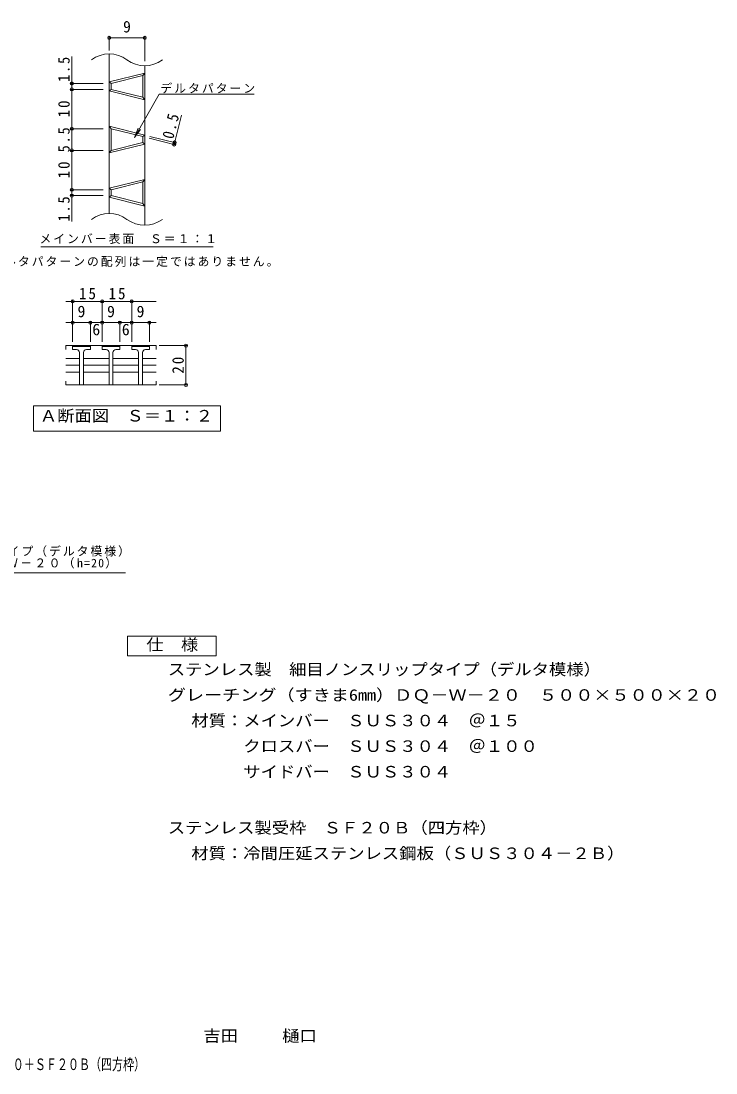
# Model space of a CAD drawing. Units: millimetres at full size, sheet at 1:10, with parts at other scales. Extents: x -1338 to 1844, y -1376 to 1297.
# Drawn here: x 79 to 1844, y -1376 to 1297 of the extents above; entities that cross this region are included whole.
import ezdxf
from ezdxf.enums import TextEntityAlignment as Align

# ---------------------------------------------------------------- set-up
doc = ezdxf.new("R2010")
doc.units = ezdxf.units.MM
doc.header["$LTSCALE"] = 10
doc.header["$PDMODE"] = 32
doc.header["$PDSIZE"] = 8
for name, color, linetype, lineweight in [('C-2', 3, 'Continuous', 9), ('C-4', 7, 'Continuous', 9), ('C-5', 7, 'Continuous', 9), ('D-5', 7, 'Continuous', 9)]:
    doc.layers.add(name, color=color, linetype=linetype, lineweight=lineweight)
doc.layers.add('F-4_F-4ﾚｲﾔ', color=2, linetype='Continuous')
doc.styles.add('ＭＳ ゴシック', font='')
doc.styles.get('ＭＳ ゴシック').set_extended_font_data('MS Gothic')

msp = doc.modelspace()

# ---------------------------------------------------------------- linework, layer by layer
at = {"layer": 'C-2'}
for p, q in [((303.54, 1213.39), (303.54, 808.18)), ((393.54, 1183.39), (393.54, 778.18)), ((303.54, 1142.29), (393.54, 1164.79)), ((308.54, 1138.39), (388.54, 1158.39)), ((393.54, 1164.79), (388.54, 1158.39)), ((388.54, 1158.39), (388.54, 1103.39)), ((303.54, 1142.29), (308.54, 1138.39)), ((303.54, 1119.48), (308.54, 1123.39)), ((308.54, 1138.39), (308.54, 1123.39)), ((308.54, 1123.39), (388.54, 1103.39)), ((303.54, 1119.48), (393.54, 1096.98)), ((388.54, 1103.39), (393.54, 1096.98)), ((303.54, 1029.79), (393.54, 1007.29)), ((303.54, 1029.79), (308.54, 1023.39)), ((308.54, 1023.39), (308.54, 968.39)), ((308.54, 1023.39), (388.54, 1003.39)), ((393.54, 1007.29), (388.54, 1003.39)), ((388.54, 1003.39), (388.54, 988.39)), ((393.54, 984.48), (303.54, 961.98)), ((308.54, 968.39), (303.54, 961.98)), ((388.54, 988.39), (308.54, 968.39)), ((388.54, 988.39), (393.54, 984.48)), ((303.54, 872.29), (393.54, 894.79)), ((308.54, 868.39), (388.54, 888.39)), ((393.54, 894.79), (388.54, 888.39)), ((388.54, 888.39), (388.54, 833.39)), ((303.54, 872.29), (308.54, 868.39)), ((308.54, 868.39), (308.54, 853.39)), ((303.54, 849.48), (308.54, 853.39)), ((303.54, 849.48), (393.54, 826.98)), ((308.54, 853.39), (388.54, 833.39)), ((388.54, 833.39), (393.54, 826.98)), ((193.61, 472.31), (193.61, 462.31)), ((422.3, 472.31), (193.61, 472.31)), ((210.46, 469.81), (212.96, 472.31)), ((210.46, 462.31), (210.46, 469.81)), ((255.46, 469.81), (210.46, 469.81)), ((220.46, 462.31), (210.46, 462.31)), ((227.95, 454.81), (227.95, 372.31)), ((237.96, 454.81), (237.96, 372.31)), ((245.46, 462.31), (255.46, 462.31)), ((255.46, 469.81), (252.96, 472.31)), ((255.46, 462.31), (255.46, 469.81)), ((285.46, 469.81), (287.96, 472.31)), ((285.46, 462.31), (285.46, 469.81)), ((330.46, 469.81), (285.46, 469.81)), ((295.46, 462.31), (285.46, 462.31)), ((302.96, 454.81), (302.96, 372.31)), ((312.96, 454.81), (312.96, 372.31)), ((320.46, 462.31), (330.46, 462.31)), ((330.46, 469.81), (327.96, 472.31)), ((330.46, 462.31), (330.46, 469.81)), ((360.46, 469.81), (362.96, 472.31)), ((360.46, 462.31), (360.46, 469.81)), ((405.46, 469.81), (360.46, 469.81)), ((370.46, 462.31), (360.46, 462.31)), ((377.96, 454.81), (377.96, 372.31)), ((387.96, 454.81), (387.96, 372.31)), ((395.46, 462.31), (405.46, 462.31)), ((405.46, 469.81), (402.96, 472.31)), ((405.46, 462.31), (405.46, 469.81)), ((422.3, 472.31), (422.3, 462.31)), ((193.61, 439.99), (227.95, 439.99)), ((237.96, 439.99), (302.95, 439.99)), ((312.96, 439.99), (377.95, 439.99)), ((422.3, 439.99), (387.96, 439.99)), ((193.61, 422.31), (227.95, 422.31)), ((193.61, 404.63), (227.95, 404.63)), ((237.96, 422.31), (302.95, 422.31)), ((237.96, 404.63), (302.95, 404.63)), ((312.96, 422.31), (377.95, 422.31)), ((312.96, 404.63), (377.95, 404.63)), ((422.3, 422.31), (387.96, 422.31)), ((422.3, 404.63), (387.96, 404.63)), ((193.61, 372.31), (193.61, 382.31)), ((422.3, 372.31), (422.3, 382.31)), ((193.61, 372.31), (422.3, 372.31))]:
    msp.add_line(p, q, dxfattribs=at)
for centre, radius, start, end in [((303.54, 1138.39), 75, 53.1301, 126.8699), ((393.54, 1258.39), 75, 233.1301, 306.8699), ((303.54, 733.18), 75, 53.1301, 126.8699), ((393.54, 853.18), 75, 233.1301, 306.8699), ((220.46, 454.81), 7.5, 0, 90), ((245.46, 454.81), 7.5, 90, 180), ((295.46, 454.81), 7.5, 0, 90), ((320.46, 454.81), 7.5, 90, 180), ((370.46, 454.81), 7.5, 0, 90), ((395.46, 454.81), 7.5, 90, 180)]:
    msp.add_arc(centre, radius, start, end, dxfattribs=at)
at = {"layer": 'C-4'}
for p, q in [((303.54, 1222.27), (303.54, 1257.28)), ((393.54, 1195.19), (393.54, 1257.28)), ((303.54, 1254.28), (393.54, 1254.28)), ((208.4, 787.32), (208.4, 1206.55)), ((287.87, 1138.39), (205.4, 1138.39)), ((287.87, 1123.39), (205.4, 1123.39)), ((468.4, 983.42), (486.92, 1057.52)), ((287.87, 1023.39), (205.4, 1023.39)), ((405.26, 999.21), (471.31, 982.7)), ((406.47, 1004.06), (472.52, 987.55)), ((287.87, 968.39), (205.4, 968.39)), ((287.87, 868.39), (205.4, 868.39)), ((287.87, 853.39), (205.4, 853.39)), ((193.61, 584.62), (422.3, 584.62)), ((210.46, 481.63), (210.46, 587.62)), ((285.46, 481.63), (285.46, 587.62)), ((360.46, 481.63), (360.46, 587.62)), ((193.61, 530.67), (422.3, 530.67)), ((255.46, 481.63), (255.46, 533.67)), ((330.46, 481.63), (330.46, 533.67)), ((405.46, 481.63), (405.46, 533.67)), ((430.14, 472.31), (501.21, 472.31)), ((498.21, 372.31), (498.21, 472.31)), ((430.14, 372.31), (501.21, 372.31))]:
    msp.add_line(p, q, dxfattribs=at)
for p in [(303.54, 1254.28), (393.54, 1254.28), (208.4, 1138.39), (208.4, 1123.39), (208.4, 1023.39), (469.61, 988.27), (208.4, 968.39), (468.4, 983.42), (208.4, 868.39), (208.4, 853.39), (210.46, 584.62), (285.46, 584.62), (360.46, 584.62), (210.46, 530.67), (255.46, 530.67), (285.46, 530.67), (330.46, 530.67), (360.46, 530.67), (405.46, 530.67), (498.21, 472.31), (498.21, 372.31)]:
    msp.add_point(p, dxfattribs=at)
at = {"layer": 'C-5'}
for p, q in [((367.3, 1001.46), (430.58, 1111.07)), ((430.58, 1111.07), (671.92, 1111.07)), ((367.3, 1001.46), (376.86, 1024.56)), ((367.3, 1001.46), (382.51, 1021.29)), ((129.79, 723.48), (567.83, 723.48))]:
    msp.add_line(p, q, dxfattribs=at)
msp.add_lwpolyline([(111.31, 254.7), (111.31, 319.7), (586.31, 319.7), (586.31, 254.7)], close=True, dxfattribs=at)
at = {"layer": 'D-5'}
msp.add_line((-516.22, -104.72), (344.41, -104.72), dxfattribs=at)
at = {"layer": 'D-5', "color": 2}
for p, q in [((350.09, -265.97), (575.09, -265.97)), ((350.09, -315.97), (350.09, -265.97)), ((575.09, -265.97), (575.09, -315.97)), ((575.09, -315.97), (350.09, -315.97))]:
    msp.add_line(p, q, dxfattribs=at)

# ---------------------------------------------------------------- texts
at = {"layer": 'C-4', "color": 2, "style": 'ＭＳ ゴシック'}
for s, p in [('9', (338.54, 1259.28)), ('9', (222.96, 535.67)), ('9', (297.96, 535.67)), ('9', (372.96, 535.67)), ('6', (260.46, 489.89)), ('6', (335.46, 489.89))]:
    msp.add_text(s, height=29.33, dxfattribs=at).set_placement(p, align=Align.BOTTOM_LEFT)
at = {"layer": 'C-4', "color": 2, "style": 'ＭＳ ゴシック', "width": 1.1}
for s, p in [('吉田', (542.5, -1305)), ('樋口', (742.5, -1305))]:
    msp.add_text(s, height=29.33, dxfattribs=at).set_placement(p, align=Align.BOTTOM_LEFT)
at = {"layer": 'C-4', "color": 2, "char_height": 29.33, "attachment_point": 7, "style": 'ＭＳ ゴシック'}
for s, insert, rotation in [('\\T1.27;\\W0.9;1.5', (203.4, 1142.47), 90), ('\\T1.27;\\W0.95;10', (203.4, 1052.14), 90), ('\\T1.27;\\W0.9;0.5', (466.33, 995.43), 75.964), ('\\T1.27;\\W0.9;5.5', (203.4, 963.39), 90), ('\\T1.27;\\W0.95;10', (203.4, 897.14), 90), ('\\T1.27;\\W0.9;1.5', (203.4, 787.85), 90), ('\\T1.27;\\W0.95;20', (493.21, 401.06), 90)]:
    msp.add_mtext(s, dxfattribs=dict(at, insert=insert, rotation=rotation))
for insert in [(226.7, 589.62), (301.7, 589.62)]:
    msp.add_mtext('\\T1.27;\\W0.95;15', dxfattribs=dict(at, insert=insert))
at = {"layer": 'C-5', "color": 2, "style": 'ＭＳ ゴシック', "width": 1.1}
msp.add_text('Ａ断面図\u3000Ｓ＝１：２', height=29.33, dxfattribs=at).set_placement((127.24, 270.67), align=Align.BOTTOM_LEFT)
at = {"layer": 'C-5', "char_height": 21.99, "attachment_point": 7, "style": 'ＭＳ ゴシック'}
for s, insert in [('\\T1.17;デルタパターン', (433.49, 1113.17)), ('\\T1.17;メインバー表面\u3000Ｓ＝１：１', (126.23, 730.18)), ('\\T1.17;※デルタパターンの配列は一定ではありません。', (-33.69, 672.34))]:
    msp.add_mtext(s, dxfattribs=dict(at, insert=insert))
at = {"layer": 'D-5', "color": 2, "style": 'ＭＳ ゴシック'}
for s, width, p in [('仕\u3000様', 1.1, (397.59, -310.97)), ('ステンレス製\u3000細目ノンスリップタイプ（デルタ模様）', 1.1, (452.18, -373.89)), ('グレーチング（すきま6mm）ＤＱ－Ｗ－２０\u3000５００×５００×２０', 1.15, (452.18, -438.89)), ('材質：メインバー\u3000ＳＵＳ３０４\u3000＠１５', 1.1, (511.89, -503.89)), ('\u3000\u3000\u3000クロスバー\u3000ＳＵＳ３０４\u3000＠１００', 1.1, (511.89, -568.89)), ('\u3000\u3000\u3000サイドバー\u3000ＳＵＳ３０４', 1.1, (511.89, -633.89)), ('ステンレス製受枠\u3000ＳＦ２０Ｂ（四方枠）', 1.1, (452.18, -776.15)), ('材質：冷間圧延ステンレス鋼板（ＳＵＳ３０４－２Ｂ）', 1.1, (511.89, -841.15))]:
    msp.add_text(s, height=29.33, dxfattribs=dict(at, width=width)).set_placement(p, align=Align.BOTTOM_LEFT)
at = {"layer": 'D-5', "char_height": 21.99, "attachment_point": 7, "style": 'ＭＳ ゴシック'}
for s, insert in [('\\T1.17;ステンレス製\u3000細目ノンスリップタイプ（デルタ模様）', (-516.22, -64.09)), ('\\T1.2;グレーチング（すきま6mm）ＤＱ－Ｗ－２０（h=20）', (-516.22, -96.79))]:
    msp.add_mtext(s, dxfattribs=dict(at, insert=insert))
at = {"layer": 'F-4_F-4ﾚｲﾔ', "style": 'ＭＳ ゴシック', "width": 0.7}
msp.add_text('グレーチング（すきま6mm）ＤＱ－Ｗ－２０\u3000５００×５００×２０＋ＳＦ２０Ｂ（四方枠）', height=29.33, dxfattribs=at).set_placement((-767.33, -1377.28), align=Align.BOTTOM_LEFT)

doc.saveas('drawing.dxf')
